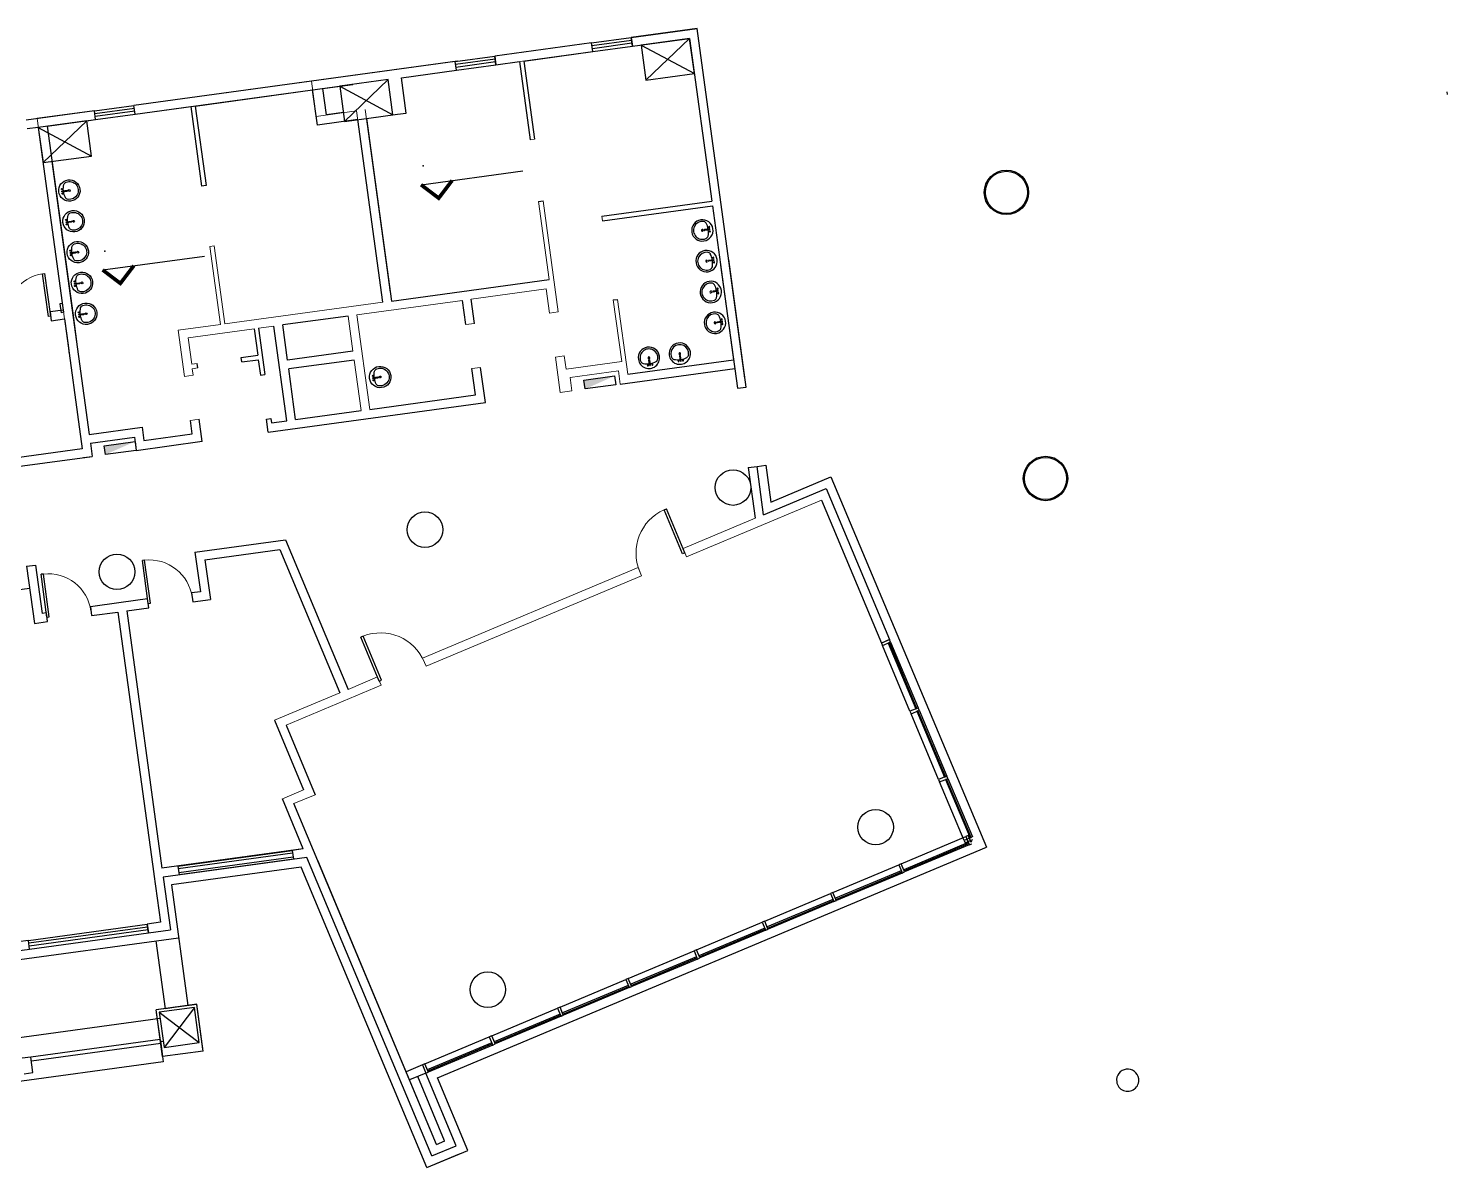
# Model space of a CAD drawing. Header units: millimetres. Extents: x -162945 to 7560, y -3558 to 130718.
# Drawn here: x -91609 to -59653, y 105075 to 130718 of the extents above; entities that cross this region are included whole.
import ezdxf

# ---------------------------------------------------------------- set-up
doc = ezdxf.new("R2010")
doc.units = ezdxf.units.MM
doc.header["$LTSCALE"] = 5
for name, color, linetype in [('A-WALL', 7, 'Continuous'), ('A—\\M+5C3C5\\M+5B4B0', 135, 'Continuous'), ('A—\\M+5C7BD\\M+5CCE5', 7, 'Continuous'), ('E-COLS-F3$0$0S-COLS-LINE', 4, 'Continuous'), ('E2-RI-3F$0$A-GLAZ-CWMG', 3, 'Continuous'), ('E2-RW-12345F$0$A-WALL', 7, 'Continuous'), ('XRE0$0$A-WALL', 7, 'Continuous')]:
    doc.layers.add(name, color=color, linetype=linetype)

msp = doc.modelspace()

# ---------------------------------------------------------------- hatches: boundary and pattern name
at = {"layer": 'A—\\M+5C3C5\\M+5B4B0'}
h = msp.add_hatch(dxfattribs=at)
h.set_pattern_fill('ANSI32', color=256, scale=200, angle=45, style=0)
h.set_pattern_definition([(135, (2609850668, 450797087), (-10606.60172, -10606.60172), []), (135, (2609850668, 450804158), (-10606.60172, -10606.60172), [])])
h.paths.add_polyline_path([(-88224, 111712), (-85648, 112064), (-85661, 112163), (-88237, 111811)])

# ---------------------------------------------------------------- linework, layer by layer
for p, q in [((-78928, 130393), (-78036, 130515)), ((-78928, 130393), (-78036, 130515)), ((-78901, 130195), (-78928, 130393)), ((-78901, 130195), (-78928, 130393)), ((-78027, 130449), (-78919, 130327)), ((-78027, 130449), (-78919, 130327)), ((-78018, 130383), (-78910, 130261)), ((-78018, 130383), (-78910, 130261)), ((-78009, 130317), (-78036, 130515)), ((-78009, 130317), (-78036, 130515)), ((-81999, 129973), (-81108, 130095)), ((-81999, 129973), (-81108, 130095)), ((-81081, 129897), (-81108, 130095)), ((-81081, 129897), (-81108, 130095)), ((-78901, 130195), (-78009, 130317)), ((-78901, 130195), (-78009, 130317)), ((-81972, 129775), (-81999, 129973)), ((-81972, 129775), (-81999, 129973)), ((-81099, 130029), (-81990, 129907)), ((-81099, 130029), (-81990, 129907)), ((-81090, 129963), (-81981, 129841)), ((-81090, 129963), (-81981, 129841)), ((-81972, 129775), (-81081, 129897)), ((-81972, 129775), (-81081, 129897)), ((-90123, 128863), (-89231, 128985)), ((-90123, 128863), (-89231, 128985)), ((-90096, 128664), (-90123, 128863)), ((-90096, 128664), (-90123, 128863)), ((-89222, 128918), (-90114, 128797)), ((-89222, 128918), (-90114, 128797)), ((-89213, 128852), (-90105, 128731)), ((-89213, 128852), (-90105, 128731)), ((-90096, 128664), (-89204, 128786)), ((-90096, 128664), (-89204, 128786)), ((-89204, 128786), (-89231, 128985)), ((-89204, 128786), (-89231, 128985)), ((-83301, 128786), (-83102, 128813)), ((-83301, 128786), (-83102, 128813)), ((-90848, 127060, 0), (-90738, 127073, 0)), ((-90846, 127041, 0), (-90736, 127054, 0)), ((-90753, 126366, 0), (-90643, 126379, 0)), ((-90751, 126347, 0), (-90641, 126360, 0)), ((-76274, 126206, 0), (-76384, 126189, 0)), ((-76271, 126187, 0), (-76381, 126170, 0)), ((-90659, 125673, 0), (-90548, 125686, 0)), ((-90656, 125654, 0), (-90546, 125667, 0)), ((-76180, 125512, 0), (-76289, 125495, 0)), ((-76177, 125493, 0), (-76286, 125476, 0)), ((-91288, 125196), (-91238, 125203)), ((-91156, 124230), (-91288, 125196)), ((-91106, 124237), (-91238, 125203)), ((-90564, 124979, 0), (-90454, 124992, 0)), ((-90561, 124960, 0), (-90451, 124973, 0)), ((-76085, 124818, 0), (-76194, 124802, 0)), ((-76082, 124800, 0), (-76191, 124783, 0)), ((-91106, 124237), (-91156, 124230)), ((-90469, 124286, 0), (-90359, 124299, 0)), ((-90467, 124267, 0), (-90357, 124280, 0)), ((-75990, 124125, 0), (-76100, 124108, 0)), ((-75987, 124106, 0), (-76097, 124089, 0)), ((-77621, 123141, 0), (-77638, 123250, 0)), ((-77602, 123144, 0), (-77619, 123253, 0)), ((-76927, 123236, 0), (-76944, 123345, 0)), ((-76908, 123238, 0), (-76925, 123348, 0)), ((-83849, 122857, 0), (-83739, 122872, 0)), ((-83846, 122839, 0), (-83736, 122854, 0)), ((-90369, 121058), (-90171, 121085)), ((-90369, 121058), (-90171, 121085)), ((-90369, 121058), (-90171, 121085)), ((-77295, 119883), (-77244, 119905)), ((-76879, 118894), (-77295, 119883)), ((-76829, 118916), (-77244, 119905)), ((-76829, 118916), (-76879, 118894)), ((-88994, 118748), (-89043, 118741)), ((-88911, 117775), (-89043, 118741)), ((-88862, 117782), (-88994, 118748)), ((-91272, 118436), (-91322, 118429)), ((-91190, 117463), (-91322, 118429)), ((-91140, 117470), (-91272, 118436)), ((-88911, 117775), (-88862, 117782)), ((-91190, 117463), (-91140, 117470)), ((-84072, 117037), (-84122, 117016)), ((-83707, 116027), (-84122, 117016)), ((-83656, 116048), (-84072, 117037)), ((-83707, 116027), (-83656, 116048)), ((-91609, 110190), (-88933, 110555)), ((-88924, 110489), (-91599, 110124)), ((-88915, 110423), (-91590, 110057)), ((-91581, 109991), (-88906, 110357)), ((-88906, 110357), (-88933, 110555)), ((-91581, 109991), (-91609, 110190))]:
    msp.add_line(p, q)
at = {"color": 1}
for p, q in [((-82768, 127199, 0), (-80474, 127512, 0)), ((-89936, 125281), (-87642, 125594))]:
    msp.add_line(p, q, dxfattribs=at)
at = {"color": 1, "const_width": 83.3, "elevation": 0}
for points in [[(-82768, 127199), (-82370, 126897), (-82067, 127295)], [(-89936, 125281), (-89538, 124978), (-89235, 125376)]]:
    msp.add_lwpolyline(points, dxfattribs=at)
at = {"elevation": 0}
for points in [[(-78408, 122894), (-78380, 122696), (-79074, 122601), (-79101, 122799)], [(-89207, 121418), (-89180, 121219), (-89874, 121125), (-89901, 121323)]]:
    msp.add_lwpolyline(points, close=True, dxfattribs=at)
at = {"extrusion": (0, 0, -1)}
for centre, radius, start, end in [((90686, 127069, 0), 241, -96.809, 83.191), ((90370, 127107, 0), 452, -5.6023, 12.3996), ((90716, 127162, 0), 105, 23.9837, 65.3814), ((90686, 127069, 0), 201, 68.4981, -82.1161), ((90686, 127069, 0), 241, 83.191, -96.809), ((90853, 127101, 0), 12.7, -96.809, 83.191), ((90847, 127050, 0), 9.52, -96.809, 83.191), ((90853, 127101, 0), 12.7, 83.191, -96.809), ((90841, 127000, 0), 12.7, -96.809, 83.191), ((90841, 127000, 0), 12.7, 83.191, -96.809), ((90370, 127107, 0), 452, -26.0177, -8.0157), ((90694, 126973, 0), 105, -78.9994, -37.6018), ((90737, 127063, 0), 9.52, 83.191, -96.809), ((90686, 127069, 0), 20.6, -96.809, 83.191), ((90686, 127069, 0), 20.6, 83.191, -96.809), ((90591, 126376, 0), 241, -96.809, 83.191), ((90622, 126468, 0), 105, 23.9837, 65.3814), ((90591, 126376, 0), 201, 68.4981, -82.1161), ((90591, 126376, 0), 241, 83.191, -96.809), ((90758, 126407, 0), 12.7, -96.809, 83.191), ((90752, 126357, 0), 9.52, -96.809, 83.191), ((90758, 126407, 0), 12.7, 83.191, -96.809), ((90746, 126306, 0), 12.7, -96.809, 83.191), ((90746, 126306, 0), 12.7, 83.191, -96.809), ((90275, 126414, 0), 452, -5.6023, 12.3996), ((90275, 126414, 0), 452, -26.0177, -8.0157), ((90642, 126370, 0), 9.52, 83.191, -96.809), ((90591, 126376, 0), 20.6, -96.809, 83.191), ((90591, 126376, 0), 20.6, 83.191, -96.809), ((90497, 125682, 0), 241, -96.809, 83.191), ((90599, 126279, 0), 105, -78.9994, -37.6018), ((90497, 125682, 0), 241, 83.191, -96.809), ((90663, 125714, 0), 12.7, -96.809, 83.191), ((90657, 125663, 0), 9.52, -96.809, 83.191), ((90663, 125714, 0), 12.7, 83.191, -96.809), ((90651, 125613, 0), 12.7, -96.809, 83.191), ((90651, 125613, 0), 12.7, 83.191, -96.809), ((90181, 125720, 0), 452, -5.6023, 12.3996), ((90181, 125720, 0), 452, -26.0177, -8.0157), ((90527, 125775, 0), 105, 23.9837, 65.3814), ((90497, 125682, 0), 201, 68.4981, -82.1161), ((90547, 125676, 0), 9.52, 83.191, -96.809), ((90497, 125682, 0), 20.6, -96.809, 83.191), ((90497, 125682, 0), 20.6, 83.191, -96.809), ((90504, 125586, 0), 105, -78.9994, -37.6018), ((90402, 124989, 0), 241, -96.809, 83.191), ((90569, 125020, 0), 12.7, -96.809, 83.191), ((90563, 124970, 0), 9.52, -96.809, 83.191), ((90569, 125020, 0), 12.7, 83.191, -96.809), ((90086, 125027, 0), 452, -5.6023, 12.3996), ((90086, 125027, 0), 452, -26.0177, -8.0157), ((90432, 125081, 0), 105, 23.9837, 65.3814), ((90402, 124989, 0), 201, 68.4981, -82.1161), ((90453, 124983, 0), 9.52, 83.191, -96.809), ((90402, 124989, 0), 241, 83.191, -96.809), ((90402, 124989, 0), 20.6, -96.809, 83.191), ((90402, 124989, 0), 20.6, 83.191, -96.809), ((90557, 124919, 0), 12.7, -96.809, 83.191), ((90557, 124919, 0), 12.7, 83.191, -96.809), ((90410, 124892, 0), 105, -78.9994, -37.6018), ((90307, 124295, 0), 241, -96.809, 83.191), ((90474, 124327, 0), 12.7, -96.809, 83.191), ((90474, 124327, 0), 12.7, 83.191, -96.809), ((89991, 124333, 0), 452, -5.6023, 12.3996), ((90337, 124388, 0), 105, 23.9837, 65.3814), ((90307, 124295, 0), 201, 68.4981, -82.1161), ((90307, 124295, 0), 241, 83.191, -96.809), ((90307, 124295, 0), 20.6, -96.809, 83.191), ((90307, 124295, 0), 20.6, 83.191, -96.809), ((90468, 124276, 0), 9.52, -96.809, 83.191), ((90462, 124226, 0), 12.7, -96.809, 83.191), ((90462, 124226, 0), 12.7, 83.191, -96.809), ((89991, 124333, 0), 452, -26.0177, -8.0157), ((90315, 124198, 0), 105, -78.9994, -37.6018), ((90358, 124289, 0), 9.52, 83.191, -96.809), ((83687, 122870, 0), 241, -97.784, 82.216), ((83719, 122962, 0), 105, 23.0087, 64.4064), ((83687, 122870, 0), 201, 67.5231, -83.0911), ((83687, 122870, 0), 241, 82.216, -97.784), ((83854, 122898, 0), 12.7, -97.784, 82.216), ((83847, 122848, 0), 9.52, -97.784, 82.216), ((83854, 122898, 0), 12.7, 82.216, -97.784), ((83840, 122798, 0), 12.7, -97.784, 82.216), ((83840, 122798, 0), 12.7, 82.216, -97.784), ((83372, 122913, 0), 452, -6.5773, 11.4246), ((83372, 122913, 0), 452, -26.9927, -8.9907), ((83738, 122863, 0), 9.52, 82.216, -97.784), ((83687, 122870, 0), 20.6, -97.784, 82.216), ((83687, 122870, 0), 20.6, 82.216, -97.784), ((83693, 122773, 0), 105, -79.9744, -38.5768)]:
    msp.add_arc(centre, radius, start, end, dxfattribs=at)
for centre, radius, start, end in [((-76433, 126171, 0), 241, 98.7565, -81.2435), ((-76433, 126171, 0), 201, 84.0636, -66.5506), ((-76433, 126171, 0), 241, -81.2435, 98.7565), ((-76429, 126269, 0), 105, 39.5492, 80.9469), ((-76747, 126123, 0), 452, 9.9632, 27.9651), ((-76281, 126246, 0), 12.7, 98.7565, -81.2435), ((-76281, 126246, 0), 12.7, -81.2435, 98.7565), ((-76433, 126171, 0), 20.6, 98.7565, -81.2435), ((-76433, 126171, 0), 20.6, -81.2435, 98.7565), ((-76382, 126179, 0), 9.52, 98.7565, -81.2435), ((-76400, 126080, 0), 105, -63.4339, -22.0362), ((-76747, 126123, 0), 452, -10.4521, 7.5498), ((-76265, 126146, 0), 12.7, 98.7565, -81.2435), ((-76273, 126196, 0), 9.52, -81.2435, 98.7565), ((-76265, 126146, 0), 12.7, -81.2435, 98.7565), ((-76338, 125478, 0), 241, 98.7565, -81.2435), ((-76338, 125478, 0), 201, 84.0636, -66.5506), ((-76338, 125478, 0), 241, -81.2435, 98.7565), ((-76334, 125575, 0), 105, 39.5492, 80.9469), ((-76653, 125429, 0), 452, 9.9632, 27.9651), ((-76338, 125478, 0), 20.6, 98.7565, -81.2435), ((-76338, 125478, 0), 20.6, -81.2435, 98.7565), ((-76288, 125486, 0), 9.52, 98.7565, -81.2435), ((-76305, 125387, 0), 105, -63.4339, -22.0362), ((-76653, 125429, 0), 452, -10.4521, 7.5498), ((-76186, 125553, 0), 12.7, 98.7565, -81.2435), ((-76186, 125553, 0), 12.7, -81.2435, 98.7565), ((-76170, 125452, 0), 12.7, 98.7565, -81.2435), ((-76178, 125503, 0), 9.52, -81.2435, 98.7565), ((-76170, 125452, 0), 12.7, -81.2435, 98.7565), ((-76243, 124784, 0), 241, 98.7565, -81.2435), ((-76243, 124784, 0), 201, 84.0636, -66.5506), ((-76243, 124784, 0), 241, -81.2435, 98.7565), ((-76239, 124881, 0), 105, 39.5492, 80.9469), ((-76243, 124784, 0), 20.6, 98.7565, -81.2435), ((-76243, 124784, 0), 20.6, -81.2435, 98.7565), ((-76193, 124792, 0), 9.52, 98.7565, -81.2435), ((-76210, 124693, 0), 105, -63.4339, -22.0362), ((-76558, 124736, 0), 452, 9.9632, 27.9651), ((-76558, 124736, 0), 452, -10.4521, 7.5498), ((-76091, 124859, 0), 12.7, 98.7565, -81.2435), ((-76091, 124859, 0), 12.7, -81.2435, 98.7565), ((-76076, 124759, 0), 12.7, 98.7565, -81.2435), ((-76083, 124809, 0), 9.52, -81.2435, 98.7565), ((-76076, 124759, 0), 12.7, -81.2435, 98.7565), ((-76149, 124091, 0), 241, 98.7565, -81.2435), ((-76149, 124091, 0), 241, -81.2435, 98.7565), ((-76149, 124091, 0), 201, 84.0636, -66.5506), ((-76149, 124091, 0), 20.6, 98.7565, -81.2435), ((-76149, 124091, 0), 20.6, -81.2435, 98.7565), ((-76144, 124188, 0), 105, 39.5492, 80.9469), ((-76098, 124099, 0), 9.52, 98.7565, -81.2435), ((-76463, 124042, 0), 452, 9.9632, 27.9651), ((-76463, 124042, 0), 452, -10.4521, 7.5498), ((-75996, 124166, 0), 12.7, 98.7565, -81.2435), ((-75996, 124166, 0), 12.7, -81.2435, 98.7565), ((-75981, 124065, 0), 12.7, 98.7565, -81.2435), ((-75989, 124115, 0), 9.52, -81.2435, 98.7565), ((-75981, 124065, 0), 12.7, -81.2435, 98.7565), ((-76115, 124000, 0), 105, -63.4339, -22.0362), ((-77636, 123302, 0), 241, 8.7565, -171.2435), ((-77636, 123302, 0), 201, -5.9364, -156.5506), ((-76942, 123397, 0), 241, 8.7565, -171.2435), ((-76942, 123397, 0), 241, -171.2435, 8.7565), ((-76942, 123397, 0), 201, -5.9364, -156.5506), ((-76942, 123397, 0), 20.6, 8.7565, -171.2435), ((-76942, 123397, 0), 20.6, -171.2435, 8.7565), ((-76935, 123347, 0), 9.52, 8.7565, -171.2435), ((-76845, 123393, 0), 105, -50.4508, -9.0531), ((-77636, 123302, 0), 241, -171.2435, 8.7565), ((-77727, 123269, 0), 105, -153.4339, -112.0362), ((-77684, 123617, 0), 452, -100.4521, -82.4502), ((-77661, 123134, 0), 12.7, 8.7565, -171.2435), ((-77661, 123134, 0), 12.7, -171.2435, 8.7565), ((-77636, 123302, 0), 20.6, 8.7565, -171.2435), ((-77636, 123302, 0), 20.6, -171.2435, 8.7565), ((-77628, 123252, 0), 9.52, 8.7565, -171.2435), ((-77611, 123142, 0), 9.52, -171.2435, 8.7565), ((-77684, 123617, 0), 452, -80.0368, -62.0349), ((-77561, 123150, 0), 12.7, 8.7565, -171.2435), ((-77561, 123150, 0), 12.7, -171.2435, 8.7565), ((-77539, 123298, 0), 105, -50.4508, -9.0531), ((-77034, 123364, 0), 105, -153.4339, -112.0362), ((-76991, 123711, 0), 452, -100.4521, -82.4502), ((-76968, 123229, 0), 12.7, 8.7565, -171.2435), ((-76968, 123229, 0), 12.7, -171.2435, 8.7565), ((-76918, 123237, 0), 9.52, -171.2435, 8.7565), ((-76991, 123711, 0), 452, -80.0368, -62.0349), ((-76867, 123245, 0), 12.7, 8.7565, -171.2435), ((-76867, 123245, 0), 12.7, -171.2435, 8.7565)]:
    msp.add_arc(centre, radius, start, end)
at = {"lineweight": 13}
for centre, radius, start, end in [((-91131, 124234), 975, 99.2526, -172.2167), ((-76854, 118905), 1073, 114.2498, -157.2195)]:
    msp.add_arc(centre, radius, start, end, dxfattribs=at)
at = {"lineweight": 13, "extrusion": (0, 0, -1)}
for centre, radius, start, end in [((88886, 117778), 975, 83.6859, 172.2167), ((91165, 117467), 975, 83.6859, 172.2167), ((83682, 116038), 1073, 68.6888, 157.2195)]:
    msp.add_arc(centre, radius, start, end, dxfattribs=at)
at = {"color": 1}
for p in [(-82718, 127623, 0), (-89886, 125704)]:
    msp.add_point(p, dxfattribs=at)
for points in [[(-78408, 122894, 0), (-78408, 122894, 0), (-79101, 122799, 0), (-79074, 122601, 0)], [(-89207, 121418), (-89207, 121418), (-89901, 121323), (-89874, 121125)]]:
    msp.add_solid(points)
at = {"layer": 'A-WALL'}
for p, q in [((-75401, 120832), (-75202, 120860)), ((-75401, 120832), (-75244, 119690)), ((-87858, 118928), (-85823, 119206)), ((-85823, 119206), (-84410, 115840)), ((-87858, 118928), (-87736, 118036)), ((-87632, 118757), (-85948, 118987)), ((-85948, 118987), (-84594, 115763)), ((-87632, 118757), (-87510, 117865)), ((-87736, 118036), (-87934, 118009)), ((-87934, 118009), (-87907, 117811)), ((-87907, 117811), (-87510, 117865)), ((-86069, 115143), (-85411, 113576)), ((-85808, 115036), (-85149, 113469)), ((-85418, 112247), (-85890, 113375)), ((-82421, 105597), (-85629, 113268)), ((-82528, 105336), (-85339, 112056)), ((-82421, 105597), (-85092, 111984)), ((-82738, 107385), (-83104, 107232)), ((-82661, 107201), (-83027, 107047)), ((-82236, 105674), (-82843, 107125)), ((-81974, 105566), (-82658, 107202)), ((-82528, 105336), (-81974, 105566)), ((-82421, 105597), (-82235, 105674))]:
    msp.add_line(p, q, dxfattribs=at)
at = {"layer": 'A-WALL', "lineweight": 13}
for p, q in [((-73754, 120099), (-76790, 118824)), ((-75244, 119690), (-76867, 119008)), ((-76867, 119008), (-76790, 118824)), ((-77882, 118582), (-82732, 116545)), ((-77804, 118398), (-77882, 118582)), ((-77804, 118398), (-82654, 116361)), ((-88925, 117874), (-89519, 117793)), ((-89393, 117608), (-88898, 117676)), ((-88898, 117676), (-88925, 117874)), ((-82732, 116545), (-82654, 116361)), ((-83746, 116119), (-84410, 115840)), ((-83668, 115935), (-83746, 116119)), ((-84594, 115763), (-86069, 115143)), ((-85808, 115036), (-83668, 115935)), ((-85411, 113576), (-85890, 113375)), ((-85149, 113469), (-85629, 113268)), ((-85418, 112247), (-85668, 112213))]:
    msp.add_line(p, q, dxfattribs=at)
at = {"layer": 'A—\\M+5C3C5\\M+5B4B0'}
for p, q in [((-90840, 124525), (-90900, 124517)), ((-90900, 124517), (-90873, 124319)), ((-90813, 124327), (-90873, 124319)), ((-90813, 124327), (-90840, 124525)), ((-71758, 115346), (-72380, 116827)), ((-72223, 116892), (-72247, 116882)), ((-72247, 116882), (-71625, 115402)), ((-71602, 115412), (-72223, 116892)), ((-72195, 116904), (-71573, 115424)), ((-71625, 115402), (-71602, 115412)), ((-71550, 115368), (-70928, 113888)), ((-71113, 113810), (-71735, 115291)), ((-71578, 115356), (-71602, 115347)), ((-71602, 115347), (-70980, 113866)), ((-70957, 113876), (-71578, 115356)), ((-70980, 113866), (-70957, 113876)), ((-70934, 113820), (-70958, 113811)), ((-70958, 113811), (-70405, 112495)), ((-70933, 113821), (-70957, 113811)), ((-70957, 113811), (-70404, 112495)), ((-70382, 112505), (-70934, 113820)), ((-70381, 112505), (-70933, 113821)), ((-70906, 113832), (-70353, 112517)), ((-70905, 113832), (-70353, 112517)), ((-70538, 112439), (-71090, 113755)), ((-70537, 112439), (-71090, 113755)), ((-71956, 111914), (-70502, 112524)), ((-70364, 112512), (-70538, 112439)), ((-70363, 112512), (-70537, 112439)), ((-70405, 112495), (-70382, 112505)), ((-70404, 112495), (-70381, 112505)), ((-88244, 111861), (-85668, 112213)), ((-85668, 112213), (-85641, 112015)), ((-70446, 112392), (-71900, 111781)), ((-71890, 111758), (-70437, 112368)), ((-70425, 112340), (-71878, 111730)), ((-70538, 112439), (-70515, 112384)), ((-70537, 112439), (-70514, 112384)), ((-70515, 112384), (-70341, 112457)), ((-70514, 112384), (-70340, 112457)), ((-70437, 112368), (-70446, 112392)), ((-70394, 112419), (-70380, 112424)), ((-70390, 112409), (-70367, 112419)), ((-88244, 111861), (-88217, 111662)), ((-88237, 111811), (-85661, 112163)), ((-85648, 112064), (-88224, 111712)), ((-85641, 112015), (-88217, 111662)), ((-73492, 111269), (-72011, 111891)), ((-71955, 111758), (-73436, 111136)), ((-73426, 111112), (-71945, 111735)), ((-71934, 111706), (-73415, 111084)), ((-71945, 111735), (-71955, 111758)), ((-71900, 111781), (-71890, 111758)), ((-75029, 110623), (-73547, 111245)), ((-73492, 111113), (-74973, 110491)), ((-74963, 110467), (-73482, 111089)), ((-73470, 111061), (-74951, 110439)), ((-73482, 111089), (-73492, 111113)), ((-73436, 111136), (-73426, 111112)), ((-76565, 109978), (-75084, 110600)), ((-75028, 110467), (-76509, 109845)), ((-76499, 109822), (-75018, 110444)), ((-75006, 110416), (-76488, 109794)), ((-75018, 110444), (-75028, 110467)), ((-74973, 110491), (-74963, 110467)), ((-78101, 109333), (-76620, 109955)), ((-76564, 109822), (-78046, 109200)), ((-78036, 109176), (-76555, 109799)), ((-76543, 109770), (-78024, 109148)), ((-76555, 109799), (-76564, 109822)), ((-76509, 109845), (-76499, 109822)), ((-79638, 108687), (-78157, 109309)), ((-78101, 109177), (-79582, 108555)), ((-79572, 108531), (-78091, 109153)), ((-78079, 109125), (-79560, 108503)), ((-78091, 109153), (-78101, 109177)), ((-78046, 109200), (-78036, 109176)), ((-81174, 108042), (-79693, 108664)), ((-79637, 108531), (-81118, 107909)), ((-81109, 107886), (-79628, 108508)), ((-79616, 108480), (-81097, 107858)), ((-79628, 108508), (-79637, 108531)), ((-79582, 108555), (-79572, 108531)), ((-82683, 107408), (-81230, 108019)), ((-81174, 107886), (-82627, 107275)), ((-82617, 107252), (-81164, 107863)), ((-81152, 107834), (-82606, 107224)), ((-81164, 107863), (-81174, 107886)), ((-81118, 107909), (-81109, 107886)), ((-82683, 107408), (-82738, 107385)), ((-82738, 107385), (-82661, 107201)), ((-82617, 107251), (-82683, 107408)), ((-82661, 107201), (-82606, 107224)), ((-82627, 107275), (-82617, 107252)), ((-82606, 107224), (-82617, 107251))]:
    msp.add_line(p, q, dxfattribs=at)
at = {"layer": 'A—\\M+5C3C5\\M+5B4B0', "color": 8}
for p, q in [((-75202, 120860), (-75005, 120887)), ((-75004, 120887), (-74891, 120055)), ((-74891, 120055), (-73540, 120622)), ((-73540, 120622), (-70038, 112285)), ((-82396, 107094), (-70038, 112285)), ((-85464, 111837), (-88388, 111437)), ((-82636, 105075), (-85464, 111837)), ((-88388, 111437), (-88017, 108722)), ((-123419, 105438), (-88226, 110248)), ((-88741, 110178), (-88532, 108652)), ((-87819, 108749), (-88731, 108625)), ((-87819, 108749), (-88731, 108625)), ((-87819, 108750), (-88730, 108625)), ((-87819, 108750), (-88730, 108625)), ((-88017, 108722), (-88532, 108652)), ((-87681, 107739), (-87819, 108750)), ((-87675, 107699), (-87819, 108750)), ((-87681, 107739), (-87819, 108749)), ((-87675, 107699), (-87819, 108749)), ((-94787, 107595), (-88644, 108435)), ((-88592, 107614), (-88731, 108625)), ((-88587, 107574), (-88731, 108625)), ((-88587, 107575), (-88730, 108625)), ((-88640, 107961), (-91553, 107563)), ((-91541, 107479), (-88628, 107877)), ((-88640, 107961), (-88628, 107877)), ((-88628, 107877), (-88571, 107457)), ((-87675, 107699), (-88587, 107575)), ((-87675, 107699), (-88587, 107574)), ((-88571, 107457), (-94595, 106633)), ((-91552, 107563), (-91751, 107536)), ((-91505, 107216), (-91552, 107563)), ((-91703, 107189), (-91505, 107216)), ((-81713, 105460), (-82396, 107094)), ((-82636, 105075), (-81713, 105460))]:
    msp.add_line(p, q, dxfattribs=at)
at = {"layer": 'A—\\M+5C3C5\\M+5B4B0', "extrusion": (0, 0, -1)}
for p, q in [((-72229, 116955), (-72403, 116882)), ((-72403, 116882), (-72380, 116827)), ((-72380, 116827), (-72206, 116900)), ((-72195, 116904), (-72219, 116959)), ((-72206, 116900), (-72195, 116904)), ((-71584, 115419), (-71758, 115346)), ((-71735, 115291), (-71561, 115364)), ((-71573, 115424), (-71584, 115419)), ((-71550, 115368), (-71573, 115424)), ((-71561, 115364), (-71550, 115368)), ((-71758, 115346), (-71735, 115291)), ((-70939, 113883), (-71113, 113810)), ((-71113, 113810), (-71090, 113755)), ((-71090, 113755), (-70916, 113828)), ((-70928, 113888), (-70939, 113883)), ((-70905, 113832), (-70928, 113888)), ((-70916, 113828), (-70905, 113832)), ((-70448, 112547), (-70503, 112524)), ((-70503, 112524), (-70437, 112367)), ((-70447, 112548), (-70502, 112524)), ((-70502, 112524), (-70436, 112367)), ((-70382, 112390), (-70448, 112547)), ((-70381, 112390), (-70447, 112548)), ((-70437, 112367), (-70426, 112340)), ((-70436, 112367), (-70425, 112340)), ((-70426, 112340), (-70370, 112363)), ((-70425, 112340), (-70369, 112363)), ((-71956, 111914), (-72011, 111891)), ((-72011, 111891), (-71945, 111734)), ((-71890, 111757), (-71956, 111914)), ((-71945, 111734), (-71934, 111706)), ((-71934, 111706), (-71878, 111730)), ((-71878, 111730), (-71890, 111757)), ((-73492, 111269), (-73547, 111245)), ((-73547, 111245), (-73481, 111088)), ((-73426, 111111), (-73492, 111269)), ((-73481, 111088), (-73470, 111061)), ((-73470, 111061), (-73415, 111084)), ((-73415, 111084), (-73426, 111111)), ((-75029, 110623), (-75084, 110600)), ((-75084, 110600), (-75018, 110443)), ((-74963, 110466), (-75029, 110623)), ((-75018, 110443), (-75006, 110416)), ((-75006, 110416), (-74951, 110439)), ((-74951, 110439), (-74963, 110466)), ((-76565, 109978), (-76620, 109955)), ((-76620, 109955), (-76554, 109798)), ((-76499, 109821), (-76565, 109978)), ((-76554, 109798), (-76543, 109770)), ((-76543, 109770), (-76488, 109794)), ((-76488, 109794), (-76499, 109821)), ((-78101, 109333), (-78157, 109309)), ((-78157, 109309), (-78091, 109152)), ((-78035, 109175), (-78101, 109333)), ((-78091, 109152), (-78079, 109125)), ((-78079, 109125), (-78024, 109148)), ((-78024, 109148), (-78035, 109175)), ((-79638, 108687), (-79693, 108664)), ((-79693, 108664), (-79627, 108507)), ((-79572, 108530), (-79638, 108687)), ((-79627, 108507), (-79616, 108480)), ((-79616, 108480), (-79560, 108503)), ((-79560, 108503), (-79572, 108530)), ((-81174, 108042), (-81230, 108019)), ((-81230, 108019), (-81164, 107862)), ((-81108, 107885), (-81174, 108042)), ((-81164, 107862), (-81152, 107834)), ((-81152, 107834), (-81097, 107858)), ((-81097, 107858), (-81108, 107885))]:
    msp.add_line(p, q, dxfattribs=at)
at = {"layer": 'A—\\M+5C3C5\\M+5B4B0', "color": 8}
msp.add_lwpolyline([(-88633, 107911), (-88574, 107919)], dxfattribs=at)
at = {"layer": 'A—\\M+5C7BD\\M+5CCE5'}
for p, q in [((-76550, 130718), (-78036, 130515)), ((-78036, 130515), (-76550, 130718)), ((-76550, 130718), (-78036, 130515)), ((-78036, 130515), (-76550, 130718)), ((-75474, 122841, 0), (-76550, 130718, 0)), ((-78928, 130393), (-81108, 130095)), ((-78928, 130393), (-81108, 130095)), ((-78901, 130195), (-78928, 130393)), ((-78901, 130195), (-78928, 130393)), ((-78036, 130515), (-78009, 130317)), ((-78036, 130515), (-78009, 130317)), ((-78009, 130317), (-76721, 130493)), ((-78009, 130317), (-76721, 130493)), ((-76721, 130493), (-76220, 126826)), ((-76721, 130493), (-76220, 126826)), ((-81108, 130095), (-81081, 129897)), ((-81108, 130095), (-81081, 129897)), ((-80452, 129983), (-78901, 130195)), ((-80452, 129983), (-78901, 130195)), ((-77811, 130344), (-77703, 129551)), ((-77811, 130344), (-77703, 129551)), ((-81950, 129980), (-89231, 128985)), ((-81999, 129973), (-89231, 128985)), ((-81999, 129973), (-89231, 128985)), ((-83211, 129606), (-81972, 129775)), ((-83211, 129606), (-81972, 129775)), ((-81972, 129775), (-81999, 129973)), ((-81972, 129775), (-81999, 129973)), ((-81081, 129897), (-80551, 129969)), ((-81081, 129897), (-80551, 129969)), ((-80551, 129969), (-80311, 128211)), ((-80551, 129969), (-80311, 128211)), ((-80452, 129983), (-80211, 128224)), ((-80452, 129983), (-80211, 128224)), ((-89204, 128786), (-84499, 129430)), ((-84980, 129364), (-84301, 129457)), ((-84980, 129364), (-84301, 129457)), ((-84301, 129457), (-84301, 129457)), ((-84301, 129457), (-84301, 129457)), ((-83102, 128813), (-83211, 129606)), ((-83102, 128813), (-83211, 129606)), ((-87853, 128971), (-85208, 129333)), ((-87853, 128971), (-85208, 129333)), ((-90123, 128863), (-91661, 128653)), ((-90123, 128863), (-91412, 128686)), ((-90123, 128863), (-91412, 128686)), ((-90096, 128664), (-90123, 128863)), ((-90096, 128664), (-90123, 128863)), ((-89204, 128786), (-87953, 128957)), ((-89204, 128786), (-87953, 128957)), ((-87953, 128957), (-87708, 127170)), ((-87953, 128957), (-87708, 127170)), ((-87853, 128971), (-87609, 127183)), ((-87853, 128971), (-87609, 127183)), ((-83995, 128691), (-83301, 128786)), ((-83995, 128691), (-83301, 128786)), ((-91385, 128488), (-91633, 128455)), ((-91385, 128489), (-90823, 124377)), ((-91385, 128488), (-90823, 124377)), ((-91385, 128488), (-90823, 124377)), ((-91187, 128515), (-90096, 128664)), ((-91187, 128516), (-90611, 124305)), ((-90295, 128637), (-90096, 128664)), ((-90295, 128637), (-90096, 128664)), ((-90097, 128664), (-90096, 128664)), ((-90097, 128664), (-90096, 128664)), ((-83995, 128691), (-83432, 124579)), ((-83995, 128691), (-83432, 124579)), ((-91078, 127723), (-90611, 124304)), ((-91078, 127723), (-90239, 121580)), ((-91078, 127723), (-90239, 121580)), ((-91078, 127723), (-90239, 121580)), ((-91078, 127723), (-90239, 121580)), ((-78697, 126488, 0), (-76220, 126826)), ((-78697, 126488, 0), (-76220, 126826)), ((-78683, 126389, 0), (-76206, 126727)), ((-78683, 126389, 0), (-76206, 126727)), ((-76206, 126727), (-75732, 123260)), ((-76206, 126727), (-75732, 123260)), ((-76024, 125390), (-75644, 122616)), ((-75446, 122643), (-75839, 125516)), ((-83433, 124579), (-79880, 125065)), ((-83433, 124579), (-79880, 125065)), ((-90823, 124377), (-91120, 124336)), ((-90823, 124377), (-91120, 124336)), ((-91120, 124336), (-91093, 124138)), ((-91120, 124336), (-91093, 124138)), ((-91093, 124138), (-90796, 124179)), ((-91093, 124138), (-90796, 124179)), ((-90796, 124179), (-90714, 123584)), ((-90796, 124179), (-90396, 121256)), ((-90796, 124179), (-90396, 121256)), ((-90796, 124179), (-90396, 121256)), ((-90796, 124179), (-90396, 121256)), ((-90611, 124305), (-90516, 123611)), ((-90611, 124304), (-90516, 123611)), ((-90714, 123584), (-90714, 123584)), ((-90714, 123584), (-90687, 123386)), ((-90687, 123386), (-90687, 123386)), ((-78281, 122710), (-75705, 123062)), ((-78281, 122710), (-75705, 123062)), ((-78110, 122935), (-75732, 123260)), ((-78110, 122935), (-75732, 123260)), ((-75644, 122616), (-75446, 122643)), ((-90396, 121256), (-94756, 120660)), ((-90212, 121382), (-90171, 121085)), ((-90212, 121382), (-90171, 121085)), ((-89180, 121220), (-87694, 121423)), ((-89180, 121219), (-87694, 121423)), ((-94927, 120435), (-90171, 121085)), ((-75401, 120832), (-75244, 119690)), ((-75053, 119770), (-75202, 120860)), ((-75053, 119770), (-73647, 120360)), ((-73647, 120360), (-72219, 116959)), ((-73754, 120099), (-72403, 116882)), ((-91650, 118612), (-91451, 118639)), ((-91650, 118612), (-91474, 117324)), ((-91451, 118639), (-91302, 117549)), ((-92969, 117927), (-91582, 118116)), ((-89519, 117793), (-90213, 117698)), ((-90213, 117698), (-90186, 117500)), ((-88925, 117874), (-89519, 117793)), ((-89519, 117793), (-89519, 117793)), ((-89393, 117608), (-88898, 117676)), ((-89393, 117608), (-88601, 111812)), ((-88898, 117676), (-88925, 117874)), ((-91474, 117324), (-91176, 117364)), ((-91203, 117562), (-91302, 117549)), ((-91176, 117364), (-91203, 117562)), ((-90186, 117500), (-89591, 117581)), ((-89591, 117581), (-88785, 111686)), ((-72219, 116959), (-72403, 116882)), ((-85418, 112247), (-88601, 111812)), ((-85339, 112056), (-88574, 111614)), ((-88785, 111683), (-88636, 110596)), ((-88574, 111614), (-88411, 110425)), ((-88636, 110596), (-88933, 110555)), ((-88933, 110555), (-88906, 110357)), ((-88906, 110357), (-88411, 110425)), ((-91609, 110190), (-92401, 110081)), ((-92374, 109883), (-91581, 109991)), ((-91581, 109991), (-91609, 110190)), ((-82636, 105075), (-81898, 105383))]:
    msp.add_line(p, q, dxfattribs=at)
for points in [[(-77703, 129551), (-76613, 129700), (-76721, 130493), (-77811, 130344)], [(-77703, 129551), (-76613, 129700), (-76721, 130493), (-77811, 130344)], [(-83631, 124552), (-84193, 128664), (-85100, 128540), (-85208, 129333)], [(-83631, 124552), (-84193, 128664), (-85100, 128540), (-85208, 129333)], [(-84517, 128822), (-84899, 128769), (-84980, 129364)], [(-84517, 128822), (-84899, 128769), (-84980, 129364)], [(-91385, 128488), (-91276, 127696), (-90187, 127845), (-90295, 128637)], [(-91385, 128488), (-91276, 127696), (-90187, 127845), (-90295, 128637)]]:
    msp.add_lwpolyline(points, dxfattribs=at)
at = {"layer": 'Defpoints'}
for p, q in [((-77703, 129551), (-76721, 130493)), ((-77811, 130344), (-76613, 129700)), ((-84490, 128623), (-83508, 129565)), ((-84598, 129416), (-83400, 128772)), ((-91385, 128488), (-90187, 127845)), ((-91277, 127696), (-90295, 128637))]:
    msp.add_line(p, q, dxfattribs=at)
for points in [[(-87870, 108682), (-88555, 107781)], [(-88663, 108574), (-87762, 107889)]]:
    msp.add_lwpolyline(points, dxfattribs=at)
at = {"layer": 'E-COLS-F3$0$0S-COLS-LINE', "color": 255}
for points in [[(-76721, 130493), (-77811, 130344), (-77703, 129551), (-76613, 129700)], [(-83508, 129565), (-84598, 129416), (-84490, 128623), (-83400, 128772)], [(-90295, 128637), (-91385, 128488), (-91277, 127696), (-90187, 127845)], [(-87870, 108682), (-88663, 108574), (-88555, 107781), (-87762, 107889)]]:
    msp.add_lwpolyline(points, close=True, dxfattribs=at)
for centre, radius in [((-69586, 127027), 500), ((-69586, 127027), 475), ((-68706, 120587), 500), ((-68706, 120587), 475), ((-75743, 120382), 400), ((-82679, 119434), 400), ((-89614, 118486), 400), ((-72532, 112737), 400), ((-81263, 109080), 400)]:
    msp.add_circle(centre, radius, dxfattribs=at)
at = {"layer": 'E2-RI-3F$0$A-GLAZ-CWMG', "color": 8}
for p, q in [((-59653, 129232), (-59661, 129291)), ((-87681, 107739), (-87819, 108750))]:
    msp.add_line(p, q, dxfattribs=at)
at = {"layer": 'E2-RI-3F$0$A-GLAZ-CWMG', "lineweight": 18, "extrusion": (0, 0, -1)}
msp.add_line((-72219, 116959), (-72229, 116955), dxfattribs=at)
at = {"layer": 'E2-RI-3F$0$A-GLAZ-CWMG', "color": 8}
for start, end in [(7.7805, 187.7805), (187.7805, 7.7805)]:
    msp.add_arc((-66856, 107042), 250, start, end, dxfattribs=at)
at = {"layer": 'E2-RW-12345F$0$A-WALL', "lineweight": 13}
for p, q in [((-76550, 130718), (-78036, 130515)), ((-78036, 130515), (-76550, 130718)), ((-78928, 130393), (-81108, 130095)), ((-78901, 130195), (-78928, 130393)), ((-78036, 130515), (-78009, 130317)), ((-78009, 130317), (-76721, 130493)), ((-76721, 130493), (-76220, 126826)), ((-81108, 130095), (-81081, 129897)), ((-81081, 129897), (-78901, 130195)), ((-81999, 129973), (-89231, 128985)), ((-83211, 129606), (-81972, 129775)), ((-81972, 129775), (-81999, 129973)), ((-84301, 129457), (-84301, 129457)), ((-83102, 128813), (-83211, 129606)), ((-87853, 128971), (-85208, 129333)), ((-84980, 129364), (-84598, 129416, 0)), ((-90123, 128863), (-91412, 128686)), ((-90096, 128664), (-90123, 128863)), ((-89204, 128786), (-87953, 128957)), ((-84022, 128889, 0), (-83460, 124777, 0)), ((-83995, 128691), (-83102, 128813)), ((-91412, 128686), (-90796, 124179)), ((-90295, 128637), (-90096, 128664)), ((-90097, 128664), (-90096, 128664)), ((-83995, 128691), (-83432, 124579)), ((-80311, 128211), (-80211, 128224)), ((-79880, 125065), (-80121, 126824)), ((-79679, 124335), (-80021, 126837)), ((-78697, 126488, 0), (-76220, 126826)), ((-78683, 126389, 0), (-76206, 126727)), ((-78697, 126488, 0), (-78683, 126389, 0)), ((-78683, 126389, 0), (-78697, 126488, 0)), ((-87523, 125812), (-87423, 125825)), ((-87282, 124053), (-87523, 125812)), ((-87183, 124067), (-87423, 125825)), ((-83433, 124579), (-79880, 125065)), ((-81636, 124623), (-79952, 124853)), ((-79952, 124853, 0), (-79878, 124308, 0)), ((-87183, 124067), (-83631, 124552)), ((-84213, 124271, 0), (-81835, 124596, 0)), ((-81894, 124588), (-81835, 124596)), ((-79679, 124335, 0), (-79878, 124308, 0)), ((-78440, 124605, 0), (-78250, 123218, 0)), ((-78341, 124619, 0), (-78110, 122935, 0)), ((-88238, 123923), (-87282, 124053)), ((-86427, 123968), (-86081, 124016)), ((-84411, 124244, 0), (-84302, 123451, 0)), ((-84212, 124270, 0), (-83921, 122141, 0)), ((-81562, 124078, 0), (-81760, 124051, 0)), ((-88238, 123923), (-88096, 122882)), ((-88013, 123751), (-86526, 123955)), ((-88013, 123751), (-87931, 123157)), ((-87931, 123157, 0), (-87807, 123174, 0)), ((-87918, 123058, 0), (-87794, 123075, 0)), ((-87918, 123058, 0), (-87897, 122909, 0)), ((-84275, 123252, 0), (-84119, 122114, 0)), ((-81426, 123087, 0), (-81625, 123060, 0)), ((-79544, 123345, 0), (-79742, 123318, 0)), ((-79742, 123318, 0), (-79634, 122525, 0)), ((-79503, 123047), (-79544, 123345)), ((-79503, 123047), (-78250, 123218)), ((-87897, 122909, 0), (-88096, 122882, 0)), ((-79412, 122858, 0), (-78322, 123007)), ((-79412, 122858, 0), (-79371, 122560, 0)), ((-78322, 123007), (-78281, 122710, 0)), ((-79634, 122525), (-79371, 122561)), ((-87762, 121918), (-87960, 121891))]:
    msp.add_line(p, q, dxfattribs=at)
at = {"layer": 'E2-RW-12345F$0$A-WALL'}
for p, q in [((-87953, 128957), (-87708, 127170)), ((-87853, 128971), (-87609, 127183)), ((-87609, 127183), (-87708, 127170)), ((-80121, 126824), (-80021, 126837)), ((-81760, 124051, 0), (-81835, 124596, 0)), ((-81562, 124078, 0), (-81636, 124623, 0)), ((-78440, 124605, 0), (-78341, 124619, 0)), ((-85789, 121885), (-86081, 124015)), ((-84411, 124244, 0), (-85882, 124043, 0)), ((-85774, 123250), (-85882, 124043)), ((-86526, 123955), (-86445, 123360)), ((-86427, 123968), (-86285, 122928)), ((-86816, 123309, 0), (-86445, 123360, 0)), ((-84302, 123451, 0), (-85774, 123250, 0)), ((-87794, 123075, 0), (-87807, 123174, 0)), ((-86803, 123210, 0), (-86816, 123309, 0)), ((-86803, 123210, 0), (-86432, 123261, 0)), ((-86432, 123261), (-86384, 122914)), ((-84275, 123253, 0), (-85747, 123052, 0)), ((-85591, 121912), (-85747, 123052)), ((-81543, 122466, 0), (-81625, 123060, 0)), ((-81318, 122295, 0), (-81426, 123087, 0)), ((-78281, 122710), (-75705, 123062)), ((-78110, 122935), (-75732, 123260)), ((-86384, 122914), (-86285, 122928)), ((-83921, 122141, 0), (-81543, 122466, 0)), ((-86208, 121626, 0), (-81318, 122295, 0)), ((-85591, 121912, 0), (-84119, 122114, 0)), ((-87920, 121594), (-87960, 121891)), ((-87694, 121422), (-87762, 121918)), ((-86249, 121923), (-86150, 121936)), ((-86208, 121626), (-86249, 121923)), ((-86150, 121936), (-86136, 121838)), ((-86136, 121838), (-85789, 121885)), ((-90239, 121580), (-89050, 121743)), ((-90212, 121382), (-89221, 121517)), ((-89221, 121517), (-89180, 121220)), ((-89050, 121743), (-89009, 121445)), ((-89009, 121445), (-87920, 121594)), ((-89180, 121220), (-87694, 121423))]:
    msp.add_line(p, q, dxfattribs=at)
at = {"layer": 'E2-RW-12345F$0$A-WALL', "lineweight": 13, "elevation": 0}
msp.add_lwpolyline([(-83658, 124750), (-84220, 128862), (-85127, 128738), (-85235, 129531)], dxfattribs=at)
at = {"layer": 'E2-RW-12345F$0$A-WALL', "lineweight": 13}
for points in [[(-83631, 124552), (-84193, 128664), (-85100, 128540), (-85208, 129333)], [(-84517, 128822), (-84899, 128769), (-84980, 129364)]]:
    msp.add_lwpolyline(points, dxfattribs=at)
at = {"layer": 'XRE0$0$A-WALL', "lineweight": 13}
msp.add_line((-84022, 128889, 0), (-83460, 124777, 0), dxfattribs=at)
at = {"layer": 'XRE0$0$A-WALL', "lineweight": 13, "elevation": 0}
msp.add_lwpolyline([(-83658, 124750), (-84220, 128862), (-85127, 128738), (-85235, 129531)], dxfattribs=at)

doc.saveas('drawing.dxf')
